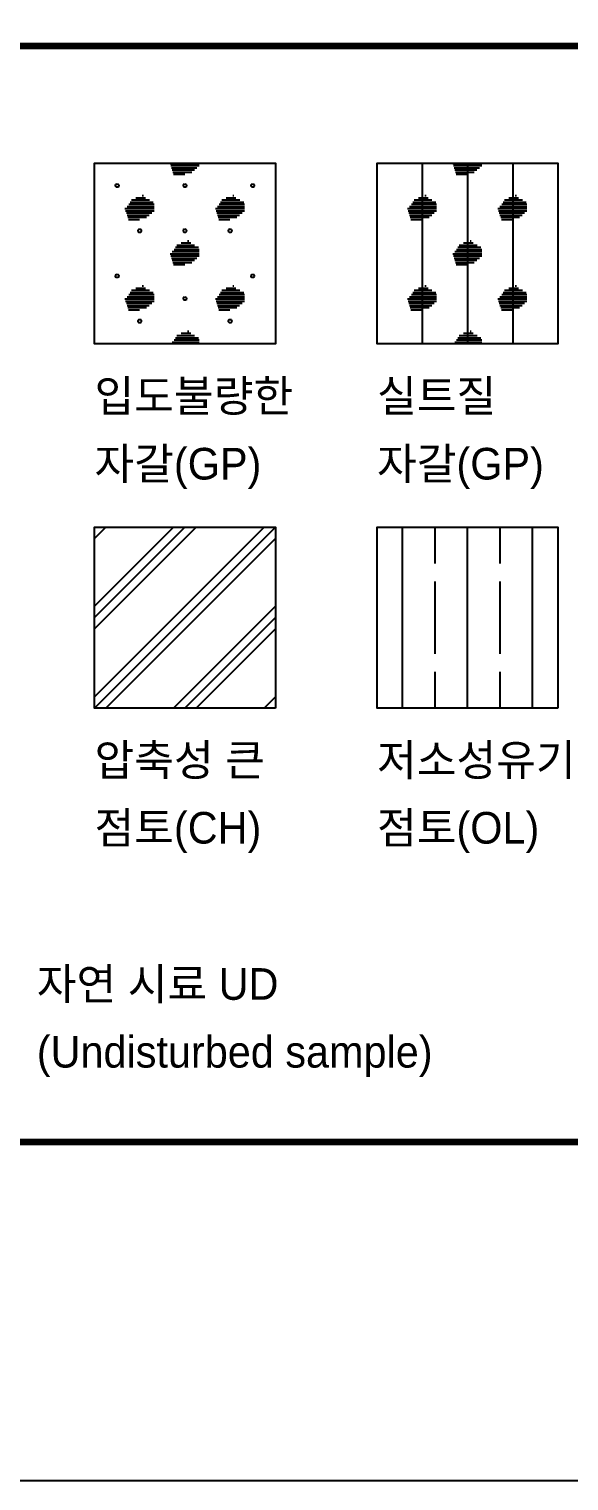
# Model space of a CAD drawing. Header units: metres. Extents: x 0 to 210, y 0 to 319.
# Drawn here: x 36.1 to 60, y -0.1 to 64.2 of the extents above; entities that cross this region are included whole.
import ezdxf

# ---------------------------------------------------------------- set-up
doc = ezdxf.new("R2010")
doc.units = ezdxf.units.M
doc.header["$MEASUREMENT"] = 0
doc.layers.add('#영역', color=2, linetype='Continuous')
doc.styles.get("Standard").update_dxf_attribs({"font": 'gulim.ttc', "bigfont": 'visiohg.shx'})

# ---------------------------------------------------------------- blocks, each defined once
blk = doc.blocks.new('범례 외')
at = {"linetype": 'Continuous'}
for p, q in [((593.31, 58.249), (594.597, 58.249)), ((593.341, 58.153), (594.597, 58.153)), ((593.372, 58.057), (594.494, 58.057)), ((593.402, 57.961), (594.381, 57.961)), ((593.433, 57.865), (594.267, 57.865)), ((605.81, 58.249), (607.097, 58.249)), ((605.841, 58.153), (607.097, 58.153)), ((605.872, 58.057), (606.994, 58.057)), ((605.902, 57.961), (606.881, 57.961)), ((605.933, 57.865), (606.767, 57.865)), ((593.464, 57.769), (593.953, 57.769)), ((605.964, 57.769), (606.453, 57.769)), ((591.598, 56.633), (592.392, 56.633)), ((591.79, 56.729), (592.222, 56.729)), ((592.078, 56.825), (592.13, 56.825)), ((595.598, 56.633), (596.392, 56.633)), ((595.79, 56.729), (596.222, 56.729)), ((596.078, 56.825), (596.13, 56.825)), ((604.098, 56.633), (604.892, 56.633)), ((604.29, 56.729), (604.722, 56.729)), ((604.578, 56.825), (604.63, 56.825)), ((608.098, 56.633), (608.892, 56.633)), ((608.29, 56.729), (608.722, 56.729)), ((608.578, 56.825), (608.63, 56.825)), ((591.31, 56.249), (592.597, 56.249)), ((591.341, 56.153), (592.597, 56.153)), ((591.372, 56.057), (592.494, 56.057)), ((591.401, 56.345), (592.597, 56.345)), ((591.402, 55.961), (592.381, 55.961)), ((591.481, 56.441), (592.597, 56.441)), ((591.539, 56.537), (592.562, 56.537)), ((595.31, 56.249), (596.597, 56.249)), ((595.341, 56.153), (596.597, 56.153)), ((595.372, 56.057), (596.494, 56.057)), ((595.401, 56.345), (596.597, 56.345)), ((595.402, 55.961), (596.381, 55.961)), ((595.481, 56.441), (596.597, 56.441)), ((595.539, 56.537), (596.562, 56.537)), ((603.81, 56.249), (605.097, 56.249)), ((603.841, 56.153), (605.097, 56.153)), ((603.872, 56.057), (604.994, 56.057)), ((603.901, 56.345), (605.097, 56.345)), ((603.902, 55.961), (604.881, 55.961)), ((603.981, 56.441), (605.097, 56.441)), ((604.039, 56.537), (605.062, 56.537)), ((607.81, 56.249), (609.097, 56.249)), ((607.841, 56.153), (609.097, 56.153)), ((607.872, 56.057), (608.994, 56.057)), ((607.901, 56.345), (609.097, 56.345)), ((607.902, 55.961), (608.881, 55.961)), ((607.981, 56.441), (609.097, 56.441)), ((608.039, 56.537), (609.062, 56.537)), ((591.433, 55.865), (592.267, 55.865)), ((591.464, 55.769), (591.953, 55.769)), ((595.433, 55.865), (596.267, 55.865)), ((595.464, 55.769), (595.953, 55.769)), ((603.933, 55.865), (604.767, 55.865)), ((603.964, 55.769), (604.453, 55.769)), ((607.933, 55.865), (608.767, 55.865)), ((607.964, 55.769), (608.453, 55.769)), ((593.598, 54.633), (594.392, 54.633)), ((593.79, 54.729), (594.222, 54.729)), ((594.078, 54.825), (594.13, 54.825)), ((606.098, 54.633), (606.892, 54.633)), ((606.29, 54.729), (606.722, 54.729)), ((606.578, 54.825), (606.63, 54.825)), ((593.31, 54.249), (594.597, 54.249)), ((593.341, 54.153), (594.597, 54.153)), ((593.372, 54.057), (594.494, 54.057)), ((593.401, 54.345), (594.597, 54.345)), ((593.481, 54.441), (594.597, 54.441)), ((593.539, 54.537), (594.562, 54.537)), ((605.81, 54.249), (607.097, 54.249)), ((605.841, 54.153), (607.097, 54.153)), ((605.872, 54.057), (606.994, 54.057)), ((605.901, 54.345), (607.097, 54.345)), ((605.981, 54.441), (607.097, 54.441)), ((606.039, 54.537), (607.062, 54.537)), ((593.402, 53.961), (594.381, 53.961)), ((593.433, 53.865), (594.267, 53.865)), ((593.464, 53.769), (593.953, 53.769)), ((605.902, 53.961), (606.881, 53.961)), ((605.933, 53.865), (606.767, 53.865)), ((605.964, 53.769), (606.453, 53.769)), ((591.79, 52.729), (592.222, 52.729)), ((592.078, 52.825), (592.13, 52.825)), ((595.79, 52.729), (596.222, 52.729)), ((596.078, 52.825), (596.13, 52.825)), ((604.29, 52.729), (604.722, 52.729)), ((604.578, 52.825), (604.63, 52.825)), ((608.29, 52.729), (608.722, 52.729)), ((608.578, 52.825), (608.63, 52.825)), ((591.31, 52.249), (592.597, 52.249)), ((591.341, 52.153), (592.597, 52.153)), ((591.372, 52.057), (592.494, 52.057)), ((591.401, 52.345), (592.597, 52.345)), ((591.481, 52.441), (592.597, 52.441)), ((591.539, 52.537), (592.562, 52.537)), ((591.598, 52.633), (592.392, 52.633)), ((595.31, 52.249), (596.597, 52.249)), ((595.341, 52.153), (596.597, 52.153)), ((595.372, 52.057), (596.494, 52.057)), ((595.401, 52.345), (596.597, 52.345)), ((595.481, 52.441), (596.597, 52.441)), ((595.539, 52.537), (596.562, 52.537)), ((595.598, 52.633), (596.392, 52.633)), ((603.81, 52.249), (605.097, 52.249)), ((603.841, 52.153), (605.097, 52.153)), ((603.872, 52.057), (604.994, 52.057)), ((603.901, 52.345), (605.097, 52.345)), ((603.981, 52.441), (605.097, 52.441)), ((604.039, 52.537), (605.062, 52.537)), ((604.098, 52.633), (604.892, 52.633)), ((607.81, 52.249), (609.097, 52.249)), ((607.841, 52.153), (609.097, 52.153)), ((607.872, 52.057), (608.994, 52.057)), ((607.901, 52.345), (609.097, 52.345)), ((607.981, 52.441), (609.097, 52.441)), ((608.039, 52.537), (609.062, 52.537)), ((608.098, 52.633), (608.892, 52.633)), ((591.402, 51.961), (592.381, 51.961)), ((591.433, 51.865), (592.267, 51.865)), ((591.464, 51.769), (591.953, 51.769)), ((595.402, 51.961), (596.381, 51.961)), ((595.433, 51.865), (596.267, 51.865)), ((595.464, 51.769), (595.953, 51.769)), ((603.902, 51.961), (604.881, 51.961)), ((603.933, 51.865), (604.767, 51.865)), ((603.964, 51.769), (604.453, 51.769)), ((607.902, 51.961), (608.881, 51.961)), ((607.933, 51.865), (608.767, 51.865)), ((607.964, 51.769), (608.453, 51.769)), ((594.078, 50.825), (594.13, 50.825)), ((606.578, 50.825), (606.63, 50.825)), ((593.401, 50.345), (594.597, 50.345)), ((593.481, 50.441), (594.597, 50.441)), ((593.539, 50.537), (594.562, 50.537)), ((593.598, 50.633), (594.392, 50.633)), ((593.79, 50.729), (594.222, 50.729)), ((605.901, 50.345), (607.097, 50.345)), ((605.981, 50.441), (607.097, 50.441)), ((606.039, 50.537), (607.062, 50.537)), ((606.098, 50.633), (606.892, 50.633)), ((606.29, 50.729), (606.722, 50.729))]:
    blk.add_line(p, q, dxfattribs=at)
for p, q in [((604.464, 58.26), (604.464, 50.26)), ((606.464, 58.26), (606.464, 50.26)), ((608.464, 58.26), (608.464, 50.26)), ((590.892, 57.308), (590.88, 57.284)), ((590.88, 57.284), (590.88, 57.26)), ((590.88, 57.26), (590.88, 57.236)), ((590.88, 57.236), (590.916, 57.212)), ((590.916, 57.32), (590.892, 57.308)), ((590.94, 57.32), (590.916, 57.32)), ((590.916, 57.212), (590.94, 57.212)), ((590.964, 57.332), (590.94, 57.32)), ((590.94, 57.212), (590.976, 57.212)), ((590.988, 57.32), (590.964, 57.332)), ((590.976, 57.212), (591, 57.212)), ((591.024, 57.32), (590.988, 57.32)), ((591, 57.212), (591.024, 57.224)), ((591.036, 57.296), (591.024, 57.32)), ((591.024, 57.224), (591.048, 57.248)), ((591.048, 57.272), (591.036, 57.296)), ((591.048, 57.248), (591.048, 57.272)), ((593.892, 57.308), (593.88, 57.284)), ((593.88, 57.284), (593.88, 57.26)), ((593.88, 57.26), (593.88, 57.236)), ((593.88, 57.236), (593.916, 57.212)), ((593.916, 57.32), (593.892, 57.308)), ((593.94, 57.32), (593.916, 57.32)), ((593.916, 57.212), (593.94, 57.212)), ((593.964, 57.332), (593.94, 57.32)), ((593.94, 57.212), (593.976, 57.212)), ((593.988, 57.32), (593.964, 57.332)), ((593.976, 57.212), (594, 57.212)), ((594.024, 57.32), (593.988, 57.32)), ((594, 57.212), (594.024, 57.224)), ((594.036, 57.296), (594.024, 57.32)), ((594.024, 57.224), (594.048, 57.248)), ((594.048, 57.272), (594.036, 57.296)), ((594.048, 57.248), (594.048, 57.272)), ((596.892, 57.308), (596.88, 57.284)), ((596.88, 57.284), (596.88, 57.26)), ((596.88, 57.26), (596.88, 57.236)), ((596.88, 57.236), (596.916, 57.212)), ((596.916, 57.32), (596.892, 57.308)), ((596.94, 57.32), (596.916, 57.32)), ((596.916, 57.212), (596.94, 57.212)), ((596.964, 57.332), (596.94, 57.32)), ((596.94, 57.212), (596.976, 57.212)), ((596.988, 57.32), (596.964, 57.332)), ((596.976, 57.212), (597, 57.212)), ((597.024, 57.32), (596.988, 57.32)), ((597, 57.212), (597.024, 57.224)), ((597.036, 57.296), (597.024, 57.32)), ((597.024, 57.224), (597.048, 57.248)), ((597.048, 57.272), (597.036, 57.296)), ((597.048, 57.248), (597.048, 57.272)), ((591.892, 55.308), (591.88, 55.284)), ((591.88, 55.284), (591.88, 55.26)), ((591.88, 55.26), (591.88, 55.236)), ((591.916, 55.32), (591.892, 55.308)), ((591.94, 55.32), (591.916, 55.32)), ((591.964, 55.332), (591.94, 55.32)), ((591.988, 55.32), (591.964, 55.332)), ((592.024, 55.32), (591.988, 55.32)), ((592.036, 55.296), (592.024, 55.32)), ((592.048, 55.272), (592.036, 55.296)), ((592.048, 55.248), (592.048, 55.272)), ((593.892, 55.308), (593.88, 55.284)), ((593.88, 55.284), (593.88, 55.26)), ((593.88, 55.26), (593.88, 55.236)), ((593.916, 55.32), (593.892, 55.308)), ((593.94, 55.32), (593.916, 55.32)), ((593.964, 55.332), (593.94, 55.32)), ((593.988, 55.32), (593.964, 55.332)), ((594.024, 55.32), (593.988, 55.32)), ((594.036, 55.296), (594.024, 55.32)), ((594.048, 55.272), (594.036, 55.296)), ((594.048, 55.248), (594.048, 55.272)), ((595.892, 55.308), (595.88, 55.284)), ((595.88, 55.284), (595.88, 55.26)), ((595.88, 55.26), (595.88, 55.236)), ((595.916, 55.32), (595.892, 55.308)), ((595.94, 55.32), (595.916, 55.32)), ((595.964, 55.332), (595.94, 55.32)), ((595.988, 55.32), (595.964, 55.332)), ((596.024, 55.32), (595.988, 55.32)), ((596.036, 55.296), (596.024, 55.32)), ((596.048, 55.272), (596.036, 55.296)), ((596.048, 55.248), (596.048, 55.272)), ((591.88, 55.236), (591.916, 55.212)), ((591.916, 55.212), (591.94, 55.212)), ((591.94, 55.212), (591.976, 55.212)), ((591.976, 55.212), (592, 55.212)), ((592, 55.212), (592.024, 55.224)), ((592.024, 55.224), (592.048, 55.248)), ((593.88, 55.236), (593.916, 55.212)), ((593.916, 55.212), (593.94, 55.212)), ((593.94, 55.212), (593.976, 55.212)), ((593.976, 55.212), (594, 55.212)), ((594, 55.212), (594.024, 55.224)), ((594.024, 55.224), (594.048, 55.248)), ((595.88, 55.236), (595.916, 55.212)), ((595.916, 55.212), (595.94, 55.212)), ((595.94, 55.212), (595.976, 55.212)), ((595.976, 55.212), (596, 55.212)), ((596, 55.212), (596.024, 55.224)), ((596.024, 55.224), (596.048, 55.248)), ((590.964, 53.332), (590.94, 53.32)), ((590.988, 53.32), (590.964, 53.332)), ((596.964, 53.332), (596.94, 53.32)), ((596.988, 53.32), (596.964, 53.332)), ((590.892, 53.308), (590.88, 53.284)), ((590.88, 53.284), (590.88, 53.26)), ((590.88, 53.26), (590.88, 53.236)), ((590.88, 53.236), (590.916, 53.212)), ((590.916, 53.32), (590.892, 53.308)), ((590.94, 53.32), (590.916, 53.32)), ((590.916, 53.212), (590.94, 53.212)), ((590.94, 53.212), (590.976, 53.212)), ((590.976, 53.212), (591, 53.212)), ((591.024, 53.32), (590.988, 53.32)), ((591, 53.212), (591.024, 53.224)), ((591.036, 53.296), (591.024, 53.32)), ((591.024, 53.224), (591.048, 53.248)), ((591.048, 53.272), (591.036, 53.296)), ((591.048, 53.248), (591.048, 53.272)), ((596.892, 53.308), (596.88, 53.284)), ((596.88, 53.284), (596.88, 53.26)), ((596.88, 53.26), (596.88, 53.236)), ((596.88, 53.236), (596.916, 53.212)), ((596.916, 53.32), (596.892, 53.308)), ((596.94, 53.32), (596.916, 53.32)), ((596.916, 53.212), (596.94, 53.212)), ((596.94, 53.212), (596.976, 53.212)), ((596.976, 53.212), (597, 53.212)), ((597.024, 53.32), (596.988, 53.32)), ((597, 53.212), (597.024, 53.224)), ((597.036, 53.296), (597.024, 53.32)), ((597.024, 53.224), (597.048, 53.248)), ((597.048, 53.272), (597.036, 53.296)), ((597.048, 53.248), (597.048, 53.272)), ((593.892, 52.308), (593.88, 52.284)), ((593.88, 52.284), (593.88, 52.26)), ((593.88, 52.26), (593.88, 52.236)), ((593.88, 52.236), (593.916, 52.212)), ((593.916, 52.32), (593.892, 52.308)), ((593.94, 52.32), (593.916, 52.32)), ((593.916, 52.212), (593.94, 52.212)), ((593.964, 52.332), (593.94, 52.32)), ((593.94, 52.212), (593.976, 52.212)), ((593.988, 52.32), (593.964, 52.332)), ((593.976, 52.212), (594, 52.212)), ((594.024, 52.32), (593.988, 52.32)), ((594, 52.212), (594.024, 52.224)), ((594.036, 52.296), (594.024, 52.32)), ((594.024, 52.224), (594.048, 52.248)), ((594.048, 52.272), (594.036, 52.296)), ((594.048, 52.248), (594.048, 52.272)), ((591.892, 51.308), (591.88, 51.284)), ((591.88, 51.284), (591.88, 51.26)), ((591.88, 51.26), (591.88, 51.236)), ((591.88, 51.236), (591.916, 51.212)), ((591.916, 51.32), (591.892, 51.308)), ((591.94, 51.32), (591.916, 51.32)), ((591.916, 51.212), (591.94, 51.212)), ((591.964, 51.332), (591.94, 51.32)), ((591.94, 51.212), (591.976, 51.212)), ((591.988, 51.32), (591.964, 51.332)), ((591.976, 51.212), (592, 51.212)), ((592.024, 51.32), (591.988, 51.32)), ((592, 51.212), (592.024, 51.224)), ((592.036, 51.296), (592.024, 51.32)), ((592.024, 51.224), (592.048, 51.248)), ((592.048, 51.272), (592.036, 51.296)), ((592.048, 51.248), (592.048, 51.272)), ((595.892, 51.308), (595.88, 51.284)), ((595.88, 51.284), (595.88, 51.26)), ((595.88, 51.26), (595.88, 51.236)), ((595.88, 51.236), (595.916, 51.212)), ((595.916, 51.32), (595.892, 51.308)), ((595.94, 51.32), (595.916, 51.32)), ((595.916, 51.212), (595.94, 51.212)), ((595.964, 51.332), (595.94, 51.32)), ((595.94, 51.212), (595.976, 51.212)), ((595.988, 51.32), (595.964, 51.332)), ((595.976, 51.212), (596, 51.212)), ((596.024, 51.32), (595.988, 51.32)), ((596, 51.212), (596.024, 51.224)), ((596.036, 51.296), (596.024, 51.32)), ((596.024, 51.224), (596.048, 51.248)), ((596.048, 51.272), (596.036, 51.296)), ((596.048, 51.248), (596.048, 51.272)), ((604.464, 51.332), (604.44, 51.32)), ((604.488, 51.32), (604.464, 51.332)), ((608.464, 51.332), (608.44, 51.32)), ((608.488, 51.32), (608.464, 51.332)), ((597.964, 42.149), (589.964, 34.149)), ((593.964, 42.149), (589.964, 38.149)), ((593.464, 42.149), (589.964, 38.649)), ((594.464, 42.149), (589.964, 37.649)), ((597.464, 42.149), (589.964, 34.649)), ((590.464, 42.149), (589.964, 41.649)), ((605.024, 42.149), (605.024, 40.549)), ((607.904, 40.549), (607.904, 42.149)), ((590.464, 34.149), (597.964, 41.649)), ((605.024, 39.749), (605.024, 36.549)), ((607.904, 36.549), (607.904, 39.749)), ((593.464, 34.149), (597.964, 38.649)), ((597.964, 38.149), (593.964, 34.149)), ((597.964, 37.649), (594.464, 34.149)), ((605.024, 35.749), (605.024, 34.149)), ((607.904, 34.149), (607.904, 35.749)), ((597.964, 34.649), (597.464, 34.149))]:
    blk.add_line(p, q)
for points in [[(597.964, 50.26), (589.964, 50.26), (589.964, 58.26), (597.964, 58.26)], [(589.964, 50.26), (589.964, 58.26), (597.964, 58.26), (597.964, 50.26)], [(610.464, 50.26), (602.464, 50.26), (602.464, 58.26), (610.464, 58.26)], [(602.464, 50.26), (602.464, 58.26), (610.464, 58.26), (610.464, 50.26)], [(597.964, 34.149), (589.964, 34.149), (589.964, 42.149), (597.964, 42.149)], [(610.464, 34.149), (602.464, 34.149), (602.464, 42.149), (610.464, 42.149)]]:
    blk.add_lwpolyline(points, close=True)
for points in [[(603.584, 34.149), (603.584, 42.149)], [(606.464, 34.149), (606.464, 42.149)], [(609.344, 34.149), (609.344, 42.149)]]:
    blk.add_lwpolyline(points)
at = {"lineweight": -3}
for s, p in [('입도불량한', (589.964, 47.26)), ('실트질', (602.464, 47.26)), ('자갈(GP)', (589.964, 44.26)), ('자갈(GP)', (602.464, 44.26)), ('압축성 큰', (589.964, 31.149)), ('저소성유기질', (602.464, 31.149)), ('점토(CH)', (589.964, 28.149)), ('점토(OL)', (602.464, 28.149)), ('자연 시료 UD', (587.411, 21.237)), ('(Undisturbed sample)', (587.411, 18.237))]:
    blk.add_text(s, height=1.4, dxfattribs=at).set_placement(p)

msp = doc.modelspace()

# ---------------------------------------------------------------- linework, layer by layer
at = {"layer": '#영역'}
msp.add_lwpolyline([(0, 296.944), (210, 296.944), (210, -0.056), (0, -0.056)], close=True, dxfattribs=at)
at = {"lineweight": -3, "flags": 128}
msp.add_lwpolyline([(0, 296.944), (210, 296.944), (210, -0.056), (0, -0.056)], close=True, dxfattribs=at)
msp.add_lwpolyline([(0, 296.944), (210, 296.944), (210, -0.056), (0, -0.056)], close=True, dxfattribs=at)
at = {"const_width": 0.3}
for points in [[(15, 63.444), (195, 63.444)], [(15, 14.944), (195, 14.944)]]:
    msp.add_lwpolyline(points, dxfattribs=at)

# ---------------------------------------------------------------- block references
msp.add_blockref('범례 외', (-550.964, 0))

doc.saveas('drawing.dxf')
